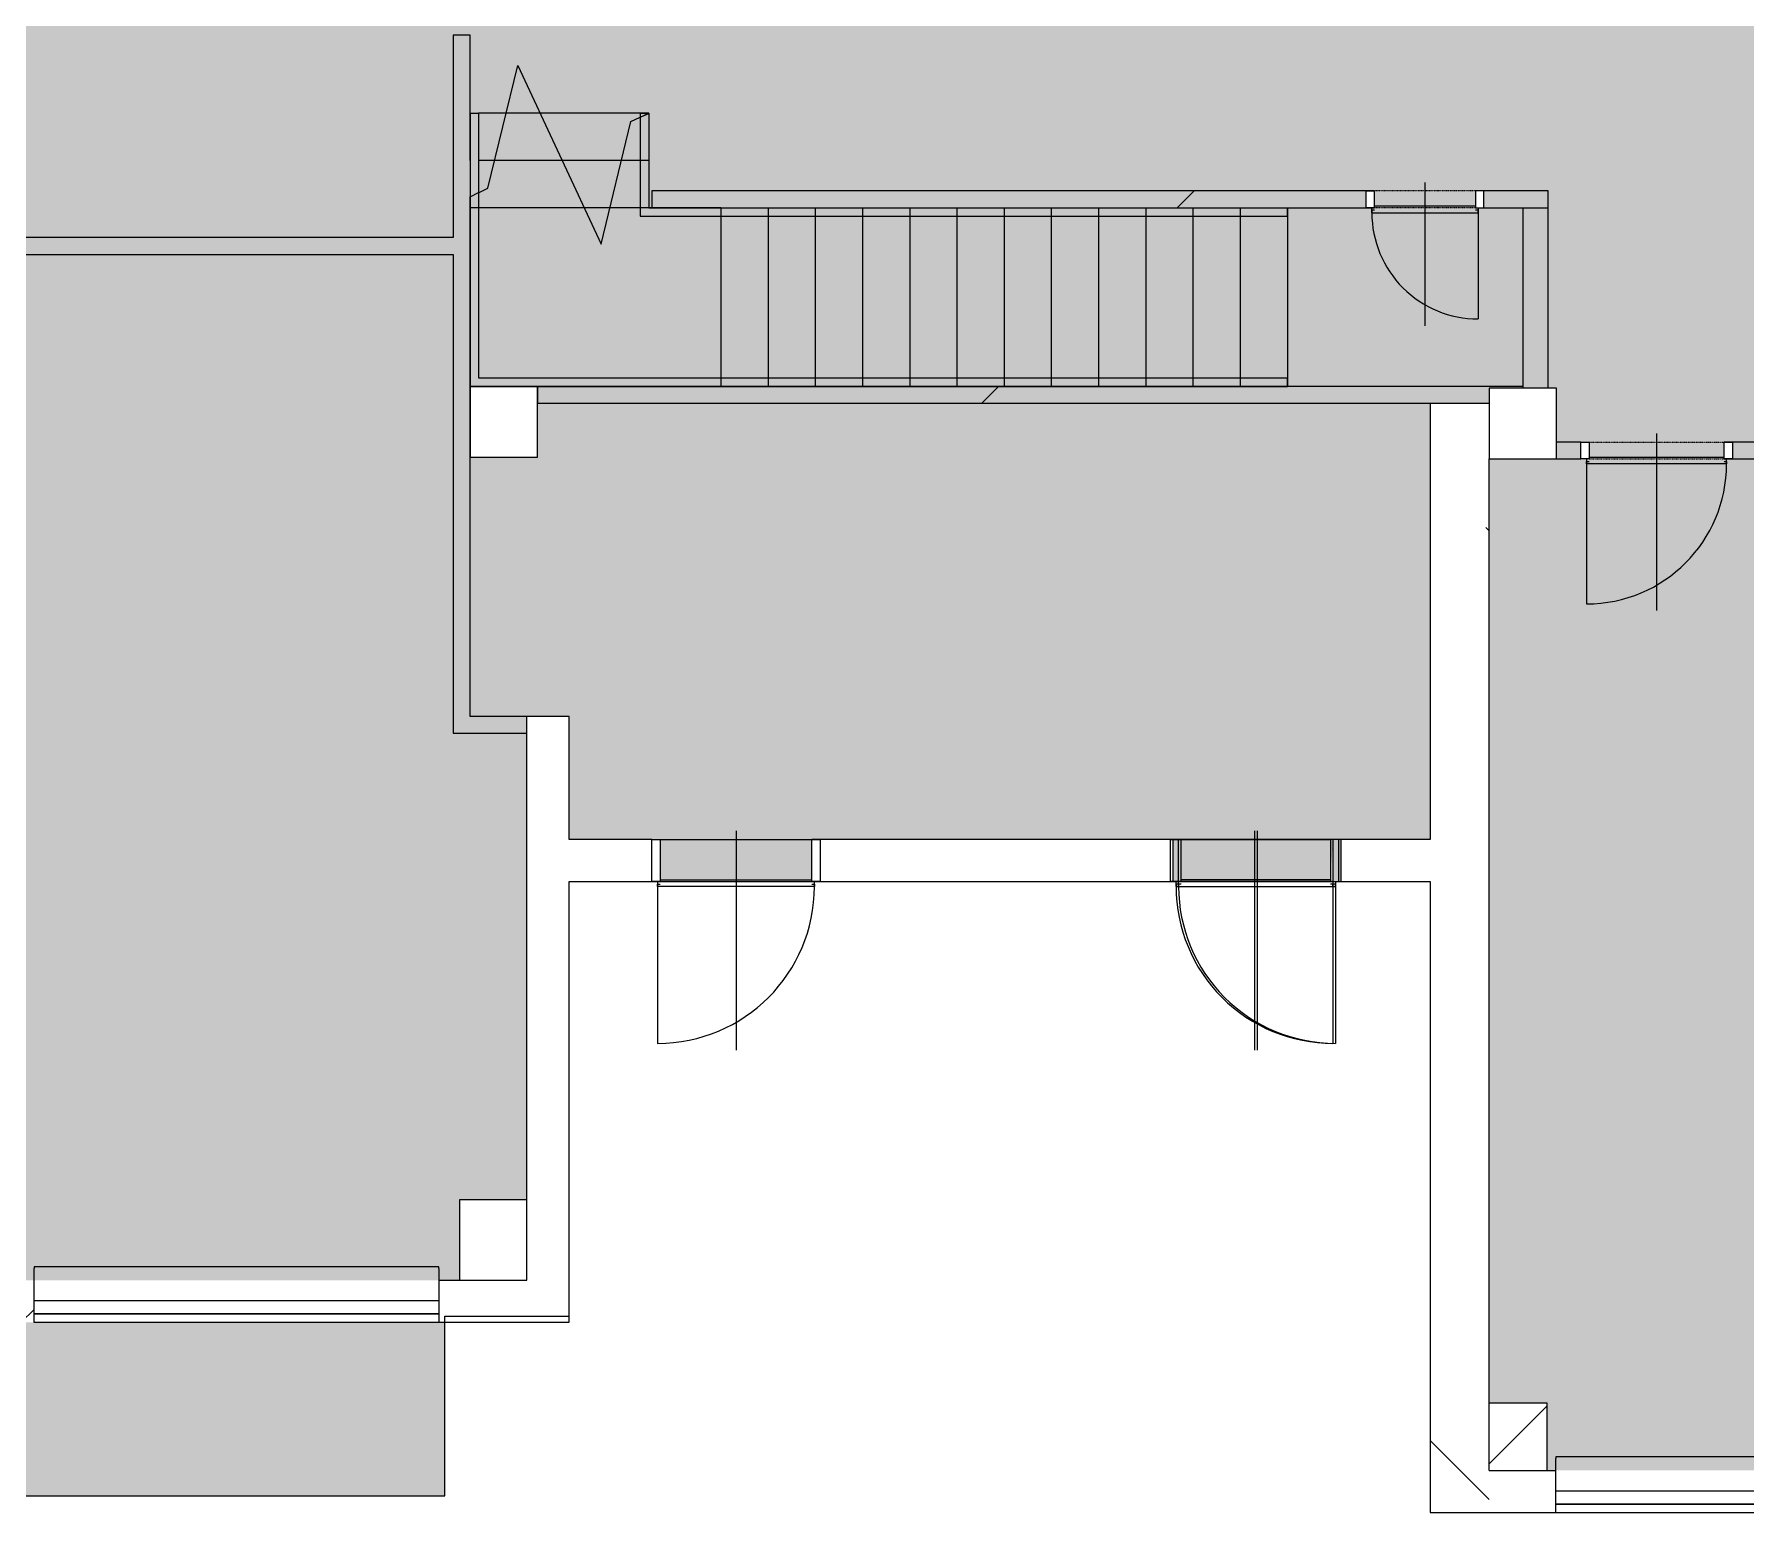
# Model space of a CAD drawing. Header units: millimetres. Extents: x -17526 to 208316, y -45352 to 20466.
# Drawn here: x 14324 to 24475, y -29064 to -20293 of the extents above; entities that cross this region are included whole.
import ezdxf

# ---------------------------------------------------------------- set-up
doc = ezdxf.new("R2010")
doc.units = ezdxf.units.MM
doc.linetypes.add('Čerchovaná se dvěma tečkami', pattern=[2.59, 1, -0.53, 0, -0.53, 0, -0.53])
for name, color, linetype, lineweight in [('A-DETL-GENF', 92, 'Continuous', 9), ('A-DETL-THIN', 151, 'Continuous', 9), ('A-DOOR', 31, 'Continuous', 9), ('A-DOOR-FRAM', 31, 'Continuous', 9), ('A-FLOR-HRAL', 11, 'Continuous', 9), ('A-GENM', 13, 'Continuous', 9), ('A-GLAZ', 151, 'Continuous', 9), ('A-WALL', 113, 'Continuous', 9), ('A-WALL-PATT', 111, 'Continuous', 9), ('S-COLS', 52, 'Continuous', 9), ('S-STRS', 31, 'Continuous', 9), ('S-STRS-MBND', 31, 'Continuous', 9)]:
    doc.layers.add(name, color=color, linetype=linetype, lineweight=lineweight)
pattern_1 = [(45, (0, 0), (-4242.6, 4242.6), [])]

# ---------------------------------------------------------------- blocks, each defined once
blk = doc.blocks.new('OKNO_2k_nadsvetlik - OKNO_2k_nadsvetlik 2400 x 1750-1972492-Mapka _ závislý 13')
at = {"layer": 'A-GLAZ'}
for p, q in [((-1200, 126), (1200, 126)), ((-1200, 75), (-1200, 126)), ((1200, 126), (1200, 75)), ((1200, 75), (-1200, 75)), ((-1200, 75), (1200, 75)), ((-1200, -5), (-1200, 75)), ((1200, 75), (1200, -5)), ((1200, -5), (-1200, -5))]:
    blk.add_line(p, q, dxfattribs=at)
blk = doc.blocks.new('parapet s nosem_vnitní - parapet s nosem_vnitní-1280305-Mapka _ závislý 13')
at = {"layer": 'A-GENM'}
for p, q in [((-1200, -190), (-1200, 0)), ((1200, 0), (1200, -190)), ((-1200, -190), (-1200, -200)), ((-1200, -200), (1200, -200)), ((-1200, -200), (1200, -200)), ((1200, -200), (1200, -190))]:
    blk.add_line(p, q, dxfattribs=at)
blk = doc.blocks.new('OKNO_2k_nadsvetlik - OKNO_2k_nadsvetlik 2400 x 1800-2039437-Mapka _ závislý 13')
at = {"layer": 'A-GLAZ'}
for p, q in [((-1200, 126), (1200, 126)), ((-1200, 75), (-1200, 126)), ((1200, 126), (1200, 75)), ((1200, 75), (-1200, 75)), ((-1200, 75), (1200, 75)), ((-1200, -5), (-1200, 75)), ((1200, 75), (1200, -5)), ((1200, -5), (-1200, -5))]:
    blk.add_line(p, q, dxfattribs=at)
blk = doc.blocks.new('DVERE_1k_oblozka - DD03_01_800x1970_koupelna-1549492-Mapka _ závislý 13')
at = {"layer": 'A-DOOR'}
for p, q in [((0, 103), (0, -947)), ((-450, 53), (-400, 53)), ((-450, -47), (-450, 53)), ((-400, 53), (-400, -47)), ((400, 53), (450, 53)), ((400, -47), (400, 53)), ((450, 53), (450, -47)), ((-400, -47), (-450, -47)), ((-415, -47), (-415, -907)), ((-415, -62), (-400, -62)), ((-415, -77), (-415, -62)), ((415, -77), (-415, -77)), ((-400, -37), (400, -37)), ((305, -77), (-305, -77)), ((450, -47), (400, -47)), ((400, -62), (415, -62)), ((415, -77), (415, -47)), ((415, -62), (415, -77))]:
    blk.add_line(p, q, dxfattribs=at)
at = {"layer": 'A-DOOR', "linetype": 'Čerchovaná se dvěma tečkami'}
for p, q in [((-400, 53), (400, 53)), ((-400, -47), (400, -47))]:
    blk.add_line(p, q, dxfattribs=at)
at = {"layer": 'A-DOOR'}
blk.add_arc((-415, -77), 830, 270, 0, dxfattribs=at)
at = {"layer": 'A-DOOR-FRAM'}
for p, q in [((-450, 53), (-400, 53)), ((-400, 53), (-400, -47)), ((400, -47), (400, 53)), ((450, 53), (400, 53)), ((-400, -47), (-450, -47)), ((400, -47), (450, -47))]:
    blk.add_line(p, q, dxfattribs=at)
blk = doc.blocks.new('DVERE_1k_oblozka - DD03_01_600x1970_koupelna-1549500-Mapka _ závislý 13')
at = {"layer": 'A-DOOR'}
for p, q in [((0, -103), (0, 747)), ((-315, 47), (-315, 707)), ((-300, 47), (-350, 47)), ((-350, 47), (-350, -53)), ((315, 77), (-315, 77)), ((-315, 77), (-315, 62)), ((-315, 62), (-300, 62)), ((-300, -53), (-300, 47)), ((-300, 37), (300, 37)), ((205, 77), (-205, 77)), ((300, 62), (315, 62)), ((350, 47), (300, 47)), ((300, 47), (300, -53)), ((315, 62), (315, 77)), ((315, 77), (315, 47)), ((350, -53), (350, 47)), ((-350, -53), (-300, -53)), ((300, -53), (350, -53))]:
    blk.add_line(p, q, dxfattribs=at)
at = {"layer": 'A-DOOR', "linetype": 'Čerchovaná se dvěma tečkami'}
for p, q in [((-300, 47), (300, 47)), ((-300, -53), (300, -53))]:
    blk.add_line(p, q, dxfattribs=at)
at = {"layer": 'A-DOOR'}
blk.add_arc((-315, 77), 630, 360, 90, dxfattribs=at)
at = {"layer": 'A-DOOR-FRAM'}
for p, q in [((-300, 47), (-350, 47)), ((-300, -53), (-300, 47)), ((300, 47), (300, -53)), ((300, 47), (350, 47)), ((-350, -53), (-300, -53)), ((350, -53), (300, -53))]:
    blk.add_line(p, q, dxfattribs=at)
blk = doc.blocks.new('DVERE_1k_oblozka - DD03_01_900x1970-1570596-Mapka _ závislý 13')
at = {"layer": 'A-DOOR'}
for p, q in [((-500, 128), (-450, 128)), ((-500, -122), (-500, 128)), ((-450, 128), (-450, -122)), ((0, 178), (0, -1122)), ((450, 128), (500, 128)), ((450, -122), (450, 128)), ((500, 128), (500, -122)), ((-450, -122), (-500, -122)), ((-465, -122), (-465, -1082)), ((-465, -137), (-450, -137)), ((-465, -152), (-465, -137)), ((465, -152), (-465, -152)), ((-450, -112), (450, -112)), ((355, -152), (-355, -152)), ((500, -122), (450, -122)), ((450, -137), (465, -137)), ((465, -152), (465, -122)), ((465, -137), (465, -152))]:
    blk.add_line(p, q, dxfattribs=at)
at = {"layer": 'A-DOOR', "linetype": 'Čerchovaná se dvěma tečkami'}
for p, q in [((-450, 128), (450, 128)), ((-450, -122), (450, -122))]:
    blk.add_line(p, q, dxfattribs=at)
at = {"layer": 'A-DOOR'}
blk.add_arc((-465, -152), 930, 270, 0, dxfattribs=at)
at = {"layer": 'A-DOOR-FRAM'}
for p, q in [((-500, 128), (-450, 128)), ((-450, 128), (-450, -122)), ((450, -122), (450, 128)), ((500, 128), (450, 128)), ((-450, -122), (-500, -122)), ((450, -122), (500, -122))]:
    blk.add_line(p, q, dxfattribs=at)
blk = doc.blocks.new('DVERE_1k_oblozka - DD03_01_900x1970-1570682-Mapka _ závislý 13')
at = {"layer": 'A-DOOR'}
h = blk.add_hatch(color=41, dxfattribs=at)
h.paths.add_polyline_path([(-500, 122), (-500, -128), (-450, -128), (-450, 122)])
h.paths.add_polyline_path([(450, 122), (450, -128), (500, -128), (500, 122)])
at = {"layer": 'A-DOOR', "color": 41}
for p, q in [((0, -178), (0, 1122)), ((-465, 122), (-465, 1082)), ((-450, 122), (-500, 122)), ((-500, 122), (-500, -128)), ((-450, -128), (-450, 122)), ((355, 152), (-355, 152)), ((500, 122), (450, 122)), ((450, 122), (450, -128)), ((465, 152), (465, 122)), ((500, -128), (500, 122)), ((-500, -128), (-450, -128)), ((450, -128), (500, -128))]:
    blk.add_line(p, q, dxfattribs=at)
at = {"layer": 'A-DOOR', "color": 40}
for p, q in [((465, 152), (-465, 152)), ((-465, 152), (-465, 137)), ((-465, 137), (-450, 137)), ((-437, 112), (450, 112)), ((450, 137), (465, 137)), ((465, 137), (465, 152))]:
    blk.add_line(p, q, dxfattribs=at)
at = {"layer": 'A-DOOR', "color": 41, "linetype": 'Čerchovaná se dvěma tečkami'}
for p, q in [((-450, 122), (450, 122)), ((-450, -128), (450, -128))]:
    blk.add_line(p, q, dxfattribs=at)
at = {"layer": 'A-DOOR', "color": 41}
blk.add_arc((-465, 152), 930, 360, 90, dxfattribs=at)
at = {"layer": 'A-DOOR-FRAM', "color": 40}
for p, q in [((-450, 122), (-500, 122)), ((-450, -128), (-450, 122)), ((450, 122), (450, -128)), ((450, 122), (500, 122)), ((-500, -128), (-450, -128)), ((500, -128), (450, -128))]:
    blk.add_line(p, q, dxfattribs=at)
blk = doc.blocks.new('Typ horního madla - Horní madlo_Vnitřní_-1833894-Mapka _ závislý 13')
at = {"layer": 'A-FLOR-HRAL'}
for p, q in [((16960, -20763), (16910, -20763)), ((16910, -20763), (16910, -21257)), ((16960, -20763), (16960, -21233)), ((16910, -21257), (16960, -21233)), ((16910, -21257), (16910, -21323)), ((16960, -21233), (16960, -21323)), ((16910, -21323), (16910, -22382)), ((16960, -21323), (16960, -22332)), ((16960, -22332), (18116, -22332)), ((18116, -22332), (21756, -22332)), ((21756, -22332), (21756, -22382)), ((16910, -22382), (18116, -22382)), ((18116, -22382), (21756, -22382))]:
    blk.add_line(p, q, dxfattribs=at)
blk = doc.blocks.new('Typ horního madla - Horní madlo_Vnitřní_-1833909-Mapka _ závislý 13')
at = {"layer": 'A-FLOR-HRAL'}
for p, q in [((17969, -20763), (17919, -20763)), ((17919, -20786), (17969, -20763)), ((17919, -20763), (17919, -20786)), ((17919, -20786), (17919, -21248)), ((17969, -20763), (17969, -21248)), ((17969, -20763), (17969, -20763)), ((17919, -21248), (17919, -21373)), ((17969, -21248), (17969, -21323)), ((17919, -21373), (18116, -21373)), ((17969, -21323), (18116, -21323)), ((18116, -21323), (21756, -21323)), ((18116, -21373), (21756, -21373)), ((21756, -21323), (21756, -21373))]:
    blk.add_line(p, q, dxfattribs=at)
blk = doc.blocks.new('DVERE_1k_oblozka - DD03_01_900x1970-V106-Mapka _ závislý 13')
at = {"layer": 'A-DOOR'}
for p, q in [((0, -178), (0, 1122)), ((-465, 122), (-465, 1082)), ((-450, 122), (-500, 122)), ((-500, 122), (-500, -128)), ((465, 152), (-465, 152)), ((-465, 152), (-465, 137)), ((-465, 137), (-450, 137)), ((-450, -128), (-450, 122)), ((-450, 112), (437, 112)), ((355, 152), (-355, 152)), ((450, 137), (465, 137)), ((500, 122), (450, 122)), ((450, 122), (450, -128)), ((465, 137), (465, 152)), ((465, 152), (465, 122)), ((500, -128), (500, 122)), ((-500, -128), (-450, -128)), ((450, -128), (500, -128))]:
    blk.add_line(p, q, dxfattribs=at)
at = {"layer": 'A-DOOR', "linetype": 'Čerchovaná se dvěma tečkami'}
for p, q in [((-450, 122), (450, 122)), ((-450, -128), (450, -128))]:
    blk.add_line(p, q, dxfattribs=at)
at = {"layer": 'A-DOOR'}
blk.add_arc((-465, 152), 930, 360, 90, dxfattribs=at)
at = {"layer": 'A-DOOR-FRAM'}
for p, q in [((-450, 122), (-500, 122)), ((-450, -128), (-450, 122)), ((450, 122), (450, -128)), ((450, 122), (500, 122)), ((-500, -128), (-450, -128)), ((500, -128), (450, -128))]:
    blk.add_line(p, q, dxfattribs=at)
blk = doc.blocks.new('Betonový pravoúhlý sloup - 400 x 420mm-2270511-Mapka _ závislý 13')
at = {"layer": 'S-COLS'}
h = blk.add_hatch(dxfattribs=at)
h.set_pattern_fill('FP_97', color=256, style=0, pattern_type=2)
h.set_pattern_definition([(45, (-23152, 22603), (-7184.2, 7184.2), []), (45, (-20279, 22603), (-7184.2, 7184.2), []), (45, (-14531, 22603), (-4310.5, 10058), [4064, -2032, 67, -1965])])
h.paths.add_polyline_path([(-200, -210), (200, -210), (200, 210), (-200, 210)])
for p, q in [((200, 210), (-200, 210)), ((-200, 210), (-200, -210)), ((200, -210), (200, 210)), ((-200, -210), (200, -210))]:
    blk.add_line(p, q, dxfattribs=at)

msp = doc.modelspace()

# ---------------------------------------------------------------- hatches: boundary and pattern name
at = {"layer": 'A-DETL-GENF'}
h = msp.add_hatch(color=1, dxfattribs=at)
h.paths.add_polyline_path([(-1285.4, -28962.3), (-1285.4, -27933.8), (-1455.4, -27933.8), (-1455.4, -28962.3)])
h.paths.add_polyline_path([(11369.6, -28962.3), (16759.3, -28962.3), (16759.3, -27933.8), (11369.6, -27933.8), (11369.6, -28335)])
h.paths.add_polyline_path([(-1035.4, -28962.3), (11069.6, -28962.3), (11069.6, -27933.8), (4809.6, -27933.8), (4809.6, -27115.5), (4949.6, -27115.5), (4949.6, -26157.5), (-1205.4, -26157.5), (-1205.4, -27300), (-750.4, -27300), (-750.4, -27933.8), (-1035.4, -27933.8), (-1035.4, -28937.8)])
h.paths.add_polyline_path([(45042.1, -17205.8), (45042.1, -17200.8), (44742.1, -17205.8)])
h.paths.add_polyline_path([(42034.1, -17205.8), (41224.5, -17205.8), (41224.5, -17625.8), (40824.5, -17625.8), (40824.5, -17205.8), (39079.5, -17205.8), (39079.5, -16585.8), (39479.5, -16585.8), (39479.5, -16955.8), (42112.1, -16955.8), (42112.1, -16555.8), (42512.1, -16555.8), (42496, -16980.7), (42354.1, -17200.8), (42034.1, -17200.8)])
h.paths.add_polyline_path([(42354.1, -17205.8), (42354.1, -17520.8), (42034.1, -17520.8), (42034.1, -17205.8), (42112.1, -17205.8)])
h.paths.add_polyline_path([(24503.5, -28812.5), (28848.8, -28812.5), (28848.8, -28417.5), (29248.8, -28417.5), (29248.8, -28812.5), (34843.3, -28812.5), (34843.3, -28514.7), (34943.3, -28514.7), (34943.3, -27156.7), (41263.6, -27156.7), (41263.6, -22765.8), (40848.6, -22765.8), (40848.6, -22732.3), (40759, -22732.3), (40759, -22382.3), (41263.6, -22365.8), (41263.6, -19232.3), (41513.6, -19251.5), (41513.6, -19829.6), (43603.6, -19829.6), (43603.6, -19579.6), (43653.6, -19579.6), (43653.6, -19829.6), (44453.6, -19829.6), (44453.6, -19579.6), (44503.6, -19579.6), (44503.6, -19829.6), (48737.1, -19829.6), (48737.1, -17205.8), (47789.6, -17205.8), (47789.6, -17500.8), (47489.6, -17500.8), (47489.6, -17205.8), (45042.1, -17205.8), (45042.1, -17500.8), (44742.1, -17500.8), (44742.1, -17205.8), (42357.3, -17200.8), (42512.1, -16955.8), (48087.1, -16955.8), (48087.1, -16583.6), (48487.1, -16583.6), (48487.1, -10920.5), (48087.1, -10920.5), (48087.1, -10523.2), (42500.1, -10563.9), (42500.1, -10951), (42082.7, -10951.7), (42080.1, -10563.9), (41929.3, -10561), (41928.1, -10384.9), (40828.1, -10392.4), (40828.1, -10572.4), (38759.3, -10577.1), (38758.2, -10406.4), (38708.1, -10392.4), (38707.7, -10372.1), (37057.9, -10372.1), (37057.7, -10417.9), (37008.2, -10418.2), (37009.4, -10598.2), (33487.1, -10622.1), (33487.1, -11022.1), (33087.1, -11022.1), (33087.1, -16631.1), (33507.1, -16631.1), (33507.1, -17172.1), (33087.1, -17172.1), (33087.1, -17584.7), (29279, -17584.7), (29279, -17934.7), (28779, -17934.7), (28779, -17584.7), (23610.3, -17584.7), (23610.3, -18004.7), (23210.3, -18004.7), (23210.3, -16843.3), (22810.3, -16829.6), (22810.3, -16443.3), (23210.3, -16443.3), (23210.3, -12505.8), (23541.7, -12485.5), (23560.3, -12480.8), (23560.3, -17334.7), (23625.3, -17334.7), (23625.3, -4240.9), (23560.3, -4240.9), (23541.7, -11622.1), (23460.3, -11605.8), (23210.3, -11605.8), (23210.3, -10845.8), (22875.3, -10845.8), (22875.3, -10445.8), (23210.3, -10445.8), (23210.3, -4686.1), (22875.3, -4686.1), (22875.3, -4286.1), (23210.3, -4286.1), (23210.3, -4240.9), (16802.7, -4240.9), (16802.7, -4286.1), (17127.7, -4286.1), (17127.7, -4686.1), (16802.7, -4686.1), (16802.7, -10445.8), (17127.7, -10445.8), (17127.7, -10845.8), (16802.7, -10845.8), (16802.7, -16143.3), (17227.5, -16143.3), (17227.5, -16843.3), (16827.5, -16843.3), (16827.5, -16443.3), (11232.1, -16443.3), (11217.5, -16843.3), (10832.1, -16843.3), (10832.1, -16443.3), (5257.1, -16443.3), (5257.1, -16143.3), (6092.8, -16140.2), (6092.8, -15478.3), (6432.8, -15478.3), (6432.8, -9908.2), (6022.8, -9908.2), (6022.8, -9358.2), (6432.8, -9358.2), (6432.8, -6966.2), (6002.8, -6966.2), (6002.8, -6451.2), (6432.8, -6451.2), (6432.8, -886.8), (5900, -886.8), (5900, -431.8), (447.8, -431.8), (447.8, -871.8), (12.8, -890.9), (12.8, -6443.2), (432.8, -6443.2), (432.8, -6963.2), (12.8, -6963.2), (12.8, -9340.2), (447.8, -9340.2), (447.8, -9908.2), (12.8, -9908.2), (12.8, -14351.8), (-342.2, -14357.8), (-342.2, -15446.9), (-318.2, -15451.8), (-317.2, -15451.8), (467.8, -15451.8), (467.8, -16130), (2760.9, -16130), (2760.9, -15402.4), (3215.9, -15402.4), (3215.9, -16140), (3305.9, -16143.3), (3305.9, -16430), (-790.4, -16430), (-790.4, -16830), (-1205.4, -16830), (-1205.4, -21265), (-790.4, -21265), (-790.4, -21665), (-1205.4, -21665), (-1185.8, -25857.5), (5249.6, -25857.5), (5249.6, -27683.8), (10849.6, -27683.8), (10849.6, -27206.6), (11249.6, -27206.6), (11249.6, -27683.8), (16846.5, -27683.8), (16846.5, -27206.6), (17246.5, -27206.6), (17246.5, -24339.4), (17496.5, -24339.4), (17496.5, -25069.4), (18036.5, -25069.4), (18036.5, -25319.4), (18936.5, -25319.4), (18936.5, -25069.4), (21126.5, -25069.4), (21126.5, -25319.4), (22011.5, -25319.4), (22026.5, -25069.4), (22602.5, -25069.4), (22602.5, -22482.5), (22952.5, -22482.5), (22952.5, -22392.5), (23352.5, -22392.5), (23352.5, -22812.5), (22952.5, -22812.5), (22952.5, -28412.5), (23297.5, -28412.5), (23297.5, -28812.5), (23541.7, -28812.5)])
h.paths.add_polyline_path([(31743.3, -24342.5), (31757.8, -24292.5), (31843.3, -24292.5), (31843.3, -24342.5), (31757.8, -24342.5)])
h.paths.add_polyline_path([(11249.6, -24274.3), (11149.6, -24274.3), (11149.6, -24224.3), (11249.6, -24224.3)])
h.paths.add_polyline_path([(31757.8, -23492.5), (31743.3, -23492.5), (31757.8, -23442.5), (31843.3, -23442.5), (31843.3, -23492.5)])
h.paths.add_polyline_path([(11249.6, -23424.3), (11149.6, -23424.3), (11149.6, -23374.3), (11249.6, -23374.3)])
h.paths.add_polyline_path([(23496.5, -22812.5), (23496.5, -22712.5), (23546.5, -22712.5), (23541.7, -22812.5)])
h.paths.add_polyline_path([(24346.5, -22812.5), (24346.5, -22712.5), (24396.5, -22712.5), (24396.5, -22812.5)])
h.paths.add_polyline_path([(31913.3, -22812.5), (31913.3, -22712.5), (31963.3, -22712.5), (31963.3, -22812.5)])
h.paths.add_polyline_path([(30443.3, -22812.5), (30393.3, -22812.5), (30393.3, -22712.5), (30443.3, -22712.5)])
h.paths.add_polyline_path([(32813.3, -22812.5), (32763.3, -22812.5), (32763.3, -22712.5), (32813.3, -22712.5)])
h.paths.add_polyline_path([(29593.3, -22812.5), (29543.3, -22812.5), (29543.3, -22712.5), (29593.3, -22712.5)])
h.paths.add_polyline_path([(28016.5, -22812.5), (27966.5, -22812.5), (27966.5, -22712.5), (28016.5, -22712.5)])
h.paths.add_polyline_path([(27116.5, -22812.5), (27116.5, -22712.5), (27166.5, -22712.5), (27166.5, -22812.5)])
h.paths.add_polyline_path([(17309.3, -22802.5), (16909.3, -22802.5), (16909.3, -22382.5), (17309.3, -22382.5)])
h.paths.add_polyline_path([(35188.3, -22732.3), (34688.3, -22732.3), (34688.3, -22382.3), (35188.3, -22382.3), (35188.3, -22532.3)])
h.paths.add_polyline_path([(34015.8, -22719.8), (33790.8, -22712.5), (33790.8, -22544.8), (34015.8, -22544.8)])
h.paths.add_polyline_path([(28779, -22712.5), (28779, -22362.5), (29279, -22362.5), (29279, -22712.5)])
h.paths.add_polyline_path([(35422.6, -22532.3), (35422.6, -22382.3), (35472.6, -22382.3), (35472.6, -22532.3)])
h.paths.add_polyline_path([(36322.6, -22532.3), (36272.6, -22532.3), (36272.6, -22382.3), (36322.6, -22382.3)])
h.paths.add_polyline_path([(1999, -22425), (1899, -22425), (1899, -22375), (1999, -22375)])
h.paths.add_polyline_path([(4809.6, -21665), (4809.6, -21265), (5249.6, -21265), (5249.6, -21665), (4949.6, -21665)])
h.paths.add_polyline_path([(9750.8, -21599.6), (9700.8, -21599.6), (9700.8, -21499.6), (9750.8, -21522.4), (9750.8, -21562)])
h.paths.add_polyline_path([(10550.8, -21599.6), (10550.8, -21499.6), (10600.8, -21522.4), (10600.8, -21599.6)])
h.paths.add_polyline_path([(7520.8, -21599.6), (7470.8, -21599.6), (7470.8, -21499.6), (7520.8, -21522.4), (7520.8, -21562)])
h.paths.add_polyline_path([(6670.8, -21599.6), (6620.8, -21599.6), (6620.8, -21499.6), (6670.8, -21522.4)])
h.paths.add_polyline_path([(1899, -21575), (1899, -21525), (1999, -21525), (1999, -21575)])
h.paths.add_polyline_path([(10867.8, -21562), (10867.8, -21212), (11367.8, -21212), (11363.5, -21562), (11149.6, -21562)])
h.paths.add_polyline_path([(3649.6, -21415), (3599.6, -21415), (3599.6, -21265), (3649.6, -21265)])
h.paths.add_polyline_path([(4499.6, -21415), (4449.6, -21415), (4449.6, -21265), (4499.6, -21265)])
h.paths.add_polyline_path([(22922.5, -21322.5), (22872.5, -21322.5), (22872.5, -21222.5), (22922.5, -21222.5)])
h.paths.add_polyline_path([(22222.5, -21322.5), (22222.5, -21222.5), (22272.5, -21222.5), (22272.5, -21322.5)])
h.paths.add_polyline_path([(3305.9, -20900), (3155.9, -20900), (3155.9, -20850), (3305.9, -20850)])
h.paths.add_polyline_path([(32004.6, -20879.4), (31954.6, -20879.2), (31955.2, -20729.2), (32005.2, -20729.2)])
h.paths.add_polyline_path([(31004.6, -20875.6), (31005.2, -20725.4), (31055.2, -20725.4), (31054.6, -20875.6), (31004.6, -20875.4)])
h.paths.add_polyline_path([(28113.7, -20863.9), (28063.7, -20863.7), (28064.3, -20713.7), (28114.3, -20713.9), (28113.7, -20863.7)])
h.paths.add_polyline_path([(27163.7, -20860.1), (27113.7, -20859.9), (27114.3, -20709.9), (27164.3, -20710.1), (27163.7, -20859.9)])
h.paths.add_polyline_path([(25946.1, -20705.3), (25646.1, -20704.1), (25646.1, -19936.3), (25946.1, -19936.3), (25946.1, -20036.3)])
h.paths.add_polyline_path([(24783.4, -20237.4), (24733.5, -20235.7), (24737, -20135.8), (24786.9, -20137.5), (24783.5, -20235.7)])
h.paths.add_polyline_path([(23933.9, -20207.8), (23884, -20206), (23887.5, -20106.1), (23937.4, -20107.8), (23934, -20206)])
h.paths.add_polyline_path([(3305.9, -20050), (3155.9, -20050), (3155.9, -20000), (3305.9, -20000)])
h.paths.add_polyline_path([(7770, -19675.3), (7769.4, -19525.3), (7819.4, -19525.3), (7820, -19675.1)])
h.paths.add_polyline_path([(8620, -19672.1), (8619.4, -19522.1), (8669.4, -19525.1), (8670, -19671.9)])
h.paths.add_polyline_path([(11985.8, -19659.3), (11985.8, -19509.3), (12035.2, -19509.2), (12035.2, -19659.2)])
h.paths.add_polyline_path([(12835.8, -19656.1), (12835.8, -19506.1), (12885.2, -19505.9), (12885.2, -19655.9)])
h.paths.add_polyline_path([(13835.3, -19543.3), (13535.3, -19543.3), (13535.3, -19143.3), (13835.3, -19143.3), (13835.3, -19503.5)])
h.paths.add_polyline_path([(20731.5, -19336.3), (20731.5, -19286.3), (20831.5, -19286.3), (20831.5, -19336.3)])
h.paths.add_polyline_path([(40953.6, -19232.3), (40903.6, -19232.3), (40903.6, -19132.3), (40953.6, -19132.3)])
h.paths.add_polyline_path([(40103.6, -19232.3), (40053.6, -19232.3), (40053.6, -19132.3), (40103.6, -19132.3)])
h.paths.add_polyline_path([(17057.2, -19013.3), (17007.2, -19013.3), (17007.2, -18913.3), (17057.2, -18913.3)])
h.paths.add_polyline_path([(17907.2, -19013.3), (17857.2, -19013.3), (17857.2, -18913.3), (17907.2, -18913.3)])
h.paths.add_polyline_path([(15325.5, -19013.3), (15285.3, -19013.3), (15285.3, -18913.3), (15335.3, -18913.3), (15335.3, -19013.3)])
h.paths.add_polyline_path([(16035.3, -19013.3), (16035.3, -18913.3), (16085.3, -18913.3), (16085.3, -19013.3)])
h.paths.add_polyline_path([(23026.1, -18846.3), (23026.1, -18746.3), (23076.1, -18746.3), (23076.1, -18846.3)])
h.paths.add_polyline_path([(22376.1, -18846.3), (22376.1, -18746.3), (22426.1, -18746.3), (22426.1, -18846.3)])
h.paths.add_polyline_path([(20831.5, -18686.3), (20731.5, -18686.3), (20731.5, -18636.3), (20831.5, -18636.3)])
h.paths.add_polyline_path([(21500.3, -18186.3), (21200.3, -18186.3), (21200.3, -16779.6), (21500.3, -16779.6), (21500.3, -18116.1)])
h.paths.add_polyline_path([(34805.2, -17972.1), (34805.2, -17272.1), (35215.2, -17272.1), (35215.2, -17972.1), (35053.7, -17972.1)])
h.paths.add_polyline_path([(34715.2, -17272.1), (34715.2, -17172.1), (34765.2, -17172.1), (34765.2, -17272.1)])
h.paths.add_polyline_path([(33915.2, -17272.1), (33865.2, -17272.1), (33865.2, -17172.1), (33915.2, -17172.1)])
h.paths.add_polyline_path([(47489.6, -17205.8), (47796.3, -17200.8), (47789.6, -17200.8), (47489.6, -17200.8)])
h.paths.add_polyline_path([(4822.1, -16843.3), (4822.1, -16143.3), (5172.1, -16143.3), (5157.1, -16843.3), (5055.4, -16843.3)])
h.paths.add_polyline_path([(-317.2, -16140), (-318.2, -16130), (-318.2, -16140)])
h.paths.add_polyline_path([(19529.4, -15761.9), (19529.4, -15711.9), (19629.4, -15711.9), (19629.4, -15761.9)])
h.paths.add_polyline_path([(21856.9, -15761.9), (21856.9, -15711.9), (21956.9, -15711.9), (21956.9, -15761.9)])
h.paths.add_polyline_path([(3215.8, -15384.9), (3215.9, -15334.9), (3315.8, -15334.9), (3315.8, -15384.9), (3215.9, -15384.9)])
h.paths.add_polyline_path([(19529.4, -15111.9), (19529.4, -15061.9), (19629.4, -15061.9), (19629.4, -15111.9)])
h.paths.add_polyline_path([(21856.9, -15111.9), (21856.9, -15061.9), (21956.9, -15061.9), (21956.9, -15111.9)])
h.paths.add_polyline_path([(19529.4, -14851.9), (19529.4, -14801.9), (19629.4, -14801.9), (19629.4, -14851.9)])
h.paths.add_polyline_path([(21956.9, -14750.1), (21856.9, -14750.1), (21856.9, -14700.1), (21956.9, -14709.8)])
h.paths.add_polyline_path([(3315.8, -14534.9), (3215.8, -14534.9), (3215.8, -14484.9), (3315.8, -14484.9)])
h.paths.add_polyline_path([(19629.4, -14201.9), (19529.4, -14201.9), (19529.4, -14151.9), (19629.4, -14151.9)])
h.paths.add_polyline_path([(21956.9, -14100.1), (21856.9, -14100.1), (21856.9, -14050.1), (21956.9, -14050.1)])
h.paths.add_polyline_path([(38929.5, -13752.1), (38929.5, -13702.1), (39079.5, -13702.1), (39079.5, -13752.1)])
h.paths.add_polyline_path([(39079.5, -12902.1), (38929.5, -12902.1), (38929.5, -12852.1), (39079.5, -12852.1)])
h.paths.add_polyline_path([(39199.5, -12689.7), (39199.5, -12589.7), (39249.1, -12589.4), (39249.1, -12689.4)])
h.paths.add_polyline_path([(39849.5, -12686.6), (39849.1, -12586.6), (39899.1, -12586.6), (39899.5, -12686.3)])
h.paths.add_polyline_path([(42413.9, -12047.2), (42413.4, -11997.2), (42513.4, -11997.2), (42500.1, -12046.4)])
h.paths.add_polyline_path([(20027.1, -11479.2), (19977.1, -11479.2), (19977.1, -11379.2), (20027.1, -11379.2)])
h.paths.add_polyline_path([(20877.1, -11479.2), (20827.1, -11479.2), (20827.1, -11379.2), (20877.1, -11379.2)])
h.paths.add_polyline_path([(42406, -11197.2), (42413.4, -11147.2), (42505.5, -11147.2), (42500.1, -11196.4), (42413.4, -11197.2)])
h.paths.add_polyline_path([(4612.8, -11177.1), (4612.8, -11127.1), (4712.6, -11126.7), (4709.8, -11176.7)])
h.paths.add_polyline_path([(39479.5, -10977.1), (39079.5, -10977.1), (39079.5, -10577.1), (39479.5, -10584.2)])
h.paths.add_polyline_path([(4610, -10327.1), (4610, -10277.1), (4709.8, -10276.7), (4709.8, -10326.7)])
h.paths.add_polyline_path([(4595.8, -6045), (4595.8, -5995), (4695.6, -5994.7), (4695.6, -6044.7)])
h.paths.add_polyline_path([(4593, -5195), (4593, -5145), (4692.8, -5144.7), (4692.8, -5194.7)])
h.paths.add_polyline_path([(4942.8, -3625), (4892.8, -3625), (4892.8, -3525), (4942.8, -3525)])
h.paths.add_polyline_path([(5792.8, -3625), (5742.8, -3625), (5742.8, -3525), (5792.8, -3525)])
at = {"layer": 'A-WALL-PATT'}
h = msp.add_hatch(dxfattribs=at)
h.set_pattern_fill('FP_4', color=256, style=0, pattern_type=2)
h.set_pattern_definition(pattern_1)
h.paths.add_polyline_path([(23302.5, -21322.5), (23302.5, -21222.5), (22922.5, -21222.5), (22922.5, -21322.5), (23152.5, -21322.5)])
h.paths.add_polyline_path([(22222.5, -21322.5), (22222.5, -21222.5), (17987.5, -21222.5), (17987.5, -21322.5), (19433.6, -21322.5)])
h = msp.add_hatch(dxfattribs=at)
h.set_pattern_fill('FP_4', color=256, style=0, pattern_type=2)
h.set_pattern_definition(pattern_1)
h.paths.add_polyline_path([(5249.6, -21599.6), (6620.8, -21599.6), (6620.8, -21499.6), (5249.6, -21522.4)])
h.paths.add_polyline_path([(14149.6, -21599.6), (16809.3, -21599.6), (16809.3, -21499.6), (11367.8, -21522.4), (11367.8, -21562), (10867.8, -21562), (10867.8, -21499.6), (10600.8, -21522.4), (10600.8, -21599.6), (14049.6, -21599.6)])
h.paths.add_polyline_path([(9700.8, -21599.6), (9700.8, -21499.6), (7520.8, -21522.4), (7520.8, -21599.6), (8349.6, -21599.6)])
h = msp.add_hatch(dxfattribs=at)
h.set_pattern_fill('FP_4', color=256, style=0, pattern_type=2)
h.set_pattern_definition(pattern_1)
h.paths.add_polyline_path([(22952.5, -22482.5), (22952.5, -22392.5), (17309.3, -22382.5), (17309.3, -22482.5), (22602.5, -22482.5)])
h = msp.add_hatch(dxfattribs=at)
h.set_pattern_fill('FP_18', color=256, angle=45, style=0, pattern_type=2)
h.set_pattern_definition([(315, (22602.5, -28646), (5747, 5747), []), (270, (25294.6, -37804), (5747.4, -5747.4), [1016, -10478.7]), (315, (25295, -38820), (5747.4, 5747.4), [1016, -7112]), (360, (26013, -39538.6), (5747.4, 5747.4), [1016, -10478.7]), (45, (27029, -39538.6), (-5747.4, 5747.4), [1016, -7112]), (270, (27747.5, -37804), (5747.4, -5747.4), [1016, -10478.7]), (315, (27029, -37086), (5747.4, 5747.4), [1016, -7112]), (360, (26013, -37086), (5747.4, 5747.4), [1016, -10478.7]), (45, (25295, -37804), (-5747.4, 5747.4), [1016, -7112]), (315, (28676, -40467), (5747.4, 5747.4), [2032, -6096])])
h.paths.add_polyline_path([(22952.5, -29062.5), (22952.5, -22482.5), (22602.5, -22482.5), (22602.5, -29062.5)])
h = msp.add_hatch(dxfattribs=at)
h.set_pattern_fill('FP_4', color=256, style=0, pattern_type=2)
h.set_pattern_definition(pattern_1)
h.paths.add_polyline_path([(31913.3, -22812.5), (31913.3, -22712.5), (30443.3, -22712.5), (30443.3, -22812.5), (31843.3, -22812.5)])
h.paths.add_polyline_path([(23496.5, -22812.5), (23496.5, -22712.5), (23352.5, -22712.5), (23352.5, -22812.5)])
h.paths.add_polyline_path([(33790.8, -22812.5), (34818.3, -22812.5), (34818.3, -22732.3), (32813.3, -22712.5), (32813.3, -22812.5)])
h.paths.add_polyline_path([(24396.5, -22812.5), (27116.5, -22812.5), (27116.5, -22712.5), (24396.5, -22712.5)])
h.paths.add_polyline_path([(29543.3, -22812.5), (29543.3, -22712.5), (28016.5, -22712.5), (28016.5, -22812.5), (29279, -22812.5)])
h = msp.add_hatch(dxfattribs=at)
h.set_pattern_fill('FP_15', color=256, angle=45, style=0, pattern_type=2)
h.set_pattern_definition([(315, (17246.5, -28885), (5747, 5747), []), (270, (19938.6, -38043), (5747.4, -5747.4), [1016, -10478.7]), (315, (19939, -39059), (5747.4, 5747.4), [1016, -7112]), (360, (20657, -39777.6), (5747.4, 5747.4), [1016, -10478.7]), (45, (21673, -39778), (-5747.4, 5747.4), [1016, -7112]), (270, (22391.4, -38043), (5747.4, -5747.4), [1016, -10478.7]), (315, (21673, -37325), (5747.4, 5747.4), [1016, -7112]), (360, (20657, -37325), (5747.4, 5747.4), [1016, -10478.7]), (45, (19939, -38043), (-5747.4, 5747.4), [1016, -7112]), (315, (23320, -40706.5), (5747.4, 5747.4), [2032, -6096])])
h.paths.add_polyline_path([(17246.5, -27683.8), (17496.5, -27683.8), (17496.5, -24339.4), (17246.5, -24339.4), (17246.5, -26064.1)])
h = msp.add_hatch(dxfattribs=at)
h.set_pattern_fill('FP_39', color=256, angle=45, style=0, pattern_type=2)
h.set_pattern_definition([(45, (22923, -25319), (-5747, 5747), []), (360, (32081, -22627), (5747.4, 5747.4), [1016, -10478.7]), (45, (33097, -22627), (-5747.4, 5747.4), [1016, -7112]), (90, (33815.5, -21909), (-5747.4, 5747.4), [1016, -10478.7]), (135, (33815.5, -20893), (-5747.4, -5747.4), [1016, -7112]), (360, (32081, -20174.4), (5747.4, 5747.4), [1016, -10478.7]), (45, (31363, -20893), (-5747.4, 5747.4), [1016, -7112]), (90, (31362.7, -21909), (-5747.4, 5747.4), [1016, -10478.7]), (135, (32081, -22627), (-5747.4, -5747.4), [1016, -7112]), (45, (34744, -19245.5), (-5747.4, 5747.4), [2032, -6096])])
h.paths.add_polyline_path([(22076.5, -25319.4), (22602.5, -25319.4), (22602.5, -25069.4), (22076.5, -25069.4)])
h.paths.add_polyline_path([(17986.5, -25319.4), (17986.5, -25069.4), (17496.5, -25069.4), (17496.5, -25319.4)])
h.paths.add_polyline_path([(19433.6, -25319.4), (21061.5, -25319.4), (21061.5, -25069.4), (18986.5, -25069.4), (18986.5, -25319.4)])
h = msp.add_hatch(dxfattribs=at)
h.set_pattern_fill('FP_9', color=256, angle=45, style=0, pattern_type=2)
h.set_pattern_definition([(45, (0, 0), (-7184.2, 7184.2), []), (45, (2874, -3e-12), (-7184.2, 7184.2), []), (45, (8621, -7e-12), (-4310.5, 10058), [4064, -2032, 67.1, -1964.9])])
h.paths.add_polyline_path([(16846.5, -27683.8), (17246.5, -27683.8), (17246.5, -27206.6), (16846.5, -27206.6)])
h = msp.add_hatch(dxfattribs=at)
h.set_pattern_fill('FP_13', color=256, angle=45, style=0, pattern_type=2)
h.set_pattern_definition([(45, (14247, -27934), (-5747, 5747), []), (3e-13, (23404.6, -25241.7), (5747.4, 5747.4), [1016, -10478.7]), (45, (24421, -25242), (-5747.4, 5747.4), [1016, -7112]), (90, (25139, -24523), (-5747.4, 5747.4), [1016, -10478.7]), (135, (25139, -23507), (-5747.4, -5747.4), [1016, -7112]), (3e-13, (23404.6, -22789), (5747.4, 5747.4), [1016, -10478.7]), (45, (22686, -23507), (-5747.4, 5747.4), [1016, -7112]), (90, (22686, -24523), (-5747.4, 5747.4), [1016, -10478.7]), (135, (23405, -25242), (-5747.4, -5747.4), [1016, -7112]), (45, (26068, -21860), (-5747.4, 5747.4), [2032, -6096])])
h.paths.add_polyline_path([(11069.6, -27933.8), (11369.6, -27933.8), (11369.6, -27683.8), (10772.4, -27683.8), (10772.4, -27933.8), (10849.6, -27933.8)])
h.paths.add_polyline_path([(17496.5, -27933.8), (17496.5, -27683.8), (16724.2, -27683.8), (16724.2, -27933.8), (17246.5, -27933.8)])
h.paths.add_polyline_path([(5249.6, -27933.8), (5372.4, -27923.6), (5372.4, -27683.8), (5249.6, -27683.8), (5249.6, -27883.8)])
h.paths.add_polyline_path([(7772.4, -27933.8), (8372.4, -27933.8), (8349.6, -27683.8), (7772.4, -27683.8), (7772.4, -27883.8)])
h.paths.add_polyline_path([(14324.2, -27933.8), (14324.2, -27683.8), (13769.6, -27683.8), (13769.6, -27933.8), (14149.6, -27933.8)])
h = msp.add_hatch(dxfattribs=at)
h.set_pattern_fill('FP_43', color=256, angle=45, style=0, pattern_type=2)
h.set_pattern_definition([(45, (0, 0), (-7184.2, 7184.2), []), (45, (2874, -3e-12), (-7184.2, 7184.2), []), (45, (8621, -8e-12), (-4310.5, 10058), [4064, -2032, 67.1, -1964.9])])
h.paths.add_polyline_path([(22952.5, -28412.5), (22952.5, -28812.5), (23297.5, -28812.5), (23297.5, -28412.5)])
h = msp.add_hatch(dxfattribs=at)
h.set_pattern_fill('FP_42', color=256, angle=45, style=0, pattern_type=2)
h.set_pattern_definition([(45, (31771.6, -29062.5), (-5747, 5747), []), (360, (40929.5, -26370.4), (5747.4, 5747.4), [1016, -10478.7]), (45, (41945.5, -26370), (-5747.4, 5747.4), [1016, -7112]), (90, (42664, -25652), (-5747.4, 5747.4), [1016, -10478.7]), (135, (42664, -24636), (-5747.4, -5747.4), [1016, -7112]), (360, (40929.5, -23917.5), (5747.4, 5747.4), [1016, -10478.7]), (45, (40211, -24636), (-5747.4, 5747.4), [1016, -7112]), (90, (40211, -25652), (-5747.4, 5747.4), [1016, -10478.7]), (135, (40929.5, -26370), (-5747.4, -5747.4), [1016, -7112]), (45, (43593, -22989), (-5747.4, 5747.4), [2032, -6096])])
h.paths.add_polyline_path([(23297.5, -29062.5), (23348.8, -29062.5), (23348.8, -28812.5), (22952.5, -28812.5), (22952.5, -29062.5)])
h.paths.add_polyline_path([(34843.3, -29062.5), (34843.3, -28812.5), (34678.8, -28812.5), (34678.8, -29062.5)])
h.paths.add_polyline_path([(28848.8, -29062.5), (29278.8, -29062.5), (29278.8, -28812.5), (28738.8, -28812.5), (28738.8, -29062.5)])
h.paths.add_polyline_path([(31678.8, -29062.5), (32278.8, -29062.5), (32278.8, -28812.5), (31678.8, -28827), (31678.8, -29012.5)])
h.paths.add_polyline_path([(25748.8, -29062.5), (26338.8, -29062.5), (26338.8, -28812.5), (25748.8, -28812.5), (25748.8, -29012.5)])
at = {"layer": 'S-COLS'}
h = msp.add_hatch(dxfattribs=at)
h.set_pattern_fill('FP_61', color=256, style=0, pattern_type=2)
h.set_pattern_definition([(45, (0, 0), (-7184.2, 7184.2), []), (45, (2874, 0), (-7184.2, 7184.2), []), (45, (8621, 0), (-4310.5, 10058), [4064, -2032, 67, -1965])])
h.paths.add_polyline_path([(16909.3, -22802.5), (17309.3, -22802.5), (17309.3, -22382.5), (16909.3, -22382.5)])

# ---------------------------------------------------------------- linework, layer by layer
at = {"layer": 'A-DETL-THIN'}
for p, q in [((17496.5, -27896.6), (17496.5, -25319.4)), ((17496.5, -25319.4), (22602.5, -25319.4)), ((22602.5, -25319.4), (22602.5, -29062.5)), ((16759.3, -28962.3), (16759.3, -27896.6)), ((16759.3, -27896.6), (17496.5, -27896.6)), ((-1455.4, -28962.3), (16759.3, -28962.3)), ((22602.5, -29062.5), (35193.3, -29062.5))]:
    msp.add_line(p, q, dxfattribs=at)
at = {"layer": 'A-WALL'}
for p, q in [((16909.3, -20299.4), (16809.3, -20299.4)), ((16809.3, -20299.4), (16809.3, -21499.6)), ((16909.3, -21042.5), (16909.3, -20299.4)), ((16909.3, -24339.4), (16909.3, -21256.8)), ((22222.5, -21222.5), (17987.5, -21222.5)), ((17987.5, -21222.5), (17987.5, -21322.5)), ((23302.5, -21222.5), (22922.5, -21222.5)), ((23302.5, -22392.5), (23302.5, -21222.5)), ((17987.5, -21322.5), (22222.5, -21322.5)), ((22922.5, -21322.5), (23302.5, -21322.5)), ((23152.5, -21322.5), (23152.5, -22392.5)), ((16809.3, -21499.6), (11367.8, -21499.6)), ((14149.6, -21599.6), (16809.3, -21599.6)), ((16809.3, -21599.6), (16809.3, -24439.4)), ((23152.5, -22382.5), (17309.3, -22382.5)), ((17309.3, -22382.5), (17309.3, -22482.5)), ((17309.3, -22482.5), (22952.5, -22482.5)), ((22602.5, -22482.5), (22602.5, -25069.4)), ((23496.5, -22712.5), (23352.5, -22712.5)), ((27116.5, -22712.5), (24396.5, -22712.5)), ((22952.5, -28812.5), (22952.5, -22812.5)), ((23352.5, -22812.5), (23496.5, -22812.5)), ((24396.5, -22812.5), (26046.5, -22812.5)), ((17496.5, -24339.4), (16909.3, -24339.4)), ((17246.5, -27683.8), (17246.5, -24339.4)), ((17496.5, -25069.4), (17496.5, -24339.4)), ((16809.3, -24439.4), (17246.5, -24439.4)), ((17986.5, -25069.4), (17496.5, -25069.4)), ((18036.5, -25069.4), (18936.5, -25069.4)), ((21061.5, -25069.4), (18986.5, -25069.4)), ((21126.5, -25069.4), (22011.5, -25069.4)), ((22602.5, -25069.4), (22076.5, -25069.4)), ((17496.5, -27933.8), (17496.5, -25319.4)), ((17496.5, -25319.4), (17986.5, -25319.4)), ((18986.5, -25319.4), (21061.5, -25319.4)), ((22076.5, -25319.4), (22602.5, -25319.4)), ((22602.5, -25319.4), (22602.5, -29062.5)), ((17246.5, -27206.6), (16846.5, -27206.6)), ((16846.5, -27206.6), (16846.5, -27683.8)), ((16724.2, -27683.8), (17246.5, -27683.8)), ((16724.2, -27933.8), (17496.5, -27933.8)), ((23297.5, -28412.5), (22952.5, -28412.5)), ((23297.5, -28812.5), (23297.5, -28412.5)), ((22952.5, -28812.5), (23348.8, -28812.5)), ((22602.5, -29062.5), (23348.8, -29062.5))]:
    msp.add_line(p, q, dxfattribs=at)
at = {"layer": 'S-COLS'}
for p, q in [((17309.3, -22382.5), (16909.3, -22382.5)), ((16909.3, -22382.5), (16909.3, -22802.5)), ((17309.3, -22802.5), (17309.3, -22382.5)), ((16909.3, -22802.5), (17309.3, -22802.5))]:
    msp.add_line(p, q, dxfattribs=at)
at = {"layer": 'S-STRS'}
for p, q in [((17123.5, -20762.5), (16959.7, -20762.5)), ((17123.5, -20762.5), (16959.7, -20762.5)), ((17969.3, -20762.5), (17324.1, -20762.5)), ((17969.3, -20762.5), (17324.1, -20762.5)), ((16909.3, -21042.5), (16909.3, -21256.8)), ((17055.4, -21042.5), (16959.7, -21042.5)), ((17055.4, -21042.5), (16959.7, -21042.5)), ((17807.3, -21042.5), (17454.7, -21042.5)), ((17807.3, -21042.5), (17454.7, -21042.5)), ((17739.3, -21322.5), (17585.2, -21322.5)), ((17739.3, -21322.5), (17585.2, -21322.5))]:
    msp.add_line(p, q, dxfattribs=at)
at = {"layer": 'S-STRS-MBND'}
for p, q in [((17015.3, -21207.4), (17192.2, -20479.6)), ((17192.2, -20479.6), (17686.5, -21539.6)), ((17324.1, -20762.5), (17123.5, -20762.5)), ((17324.1, -20762.5), (17123.5, -20762.5)), ((17863.3, -20811.9), (17969.3, -20762.5)), ((17969.3, -20762.5), (17969.3, -21322.5)), ((17686.5, -21539.6), (17863.3, -20811.9)), ((17454.7, -21042.5), (17055.4, -21042.5)), ((17454.7, -21042.5), (17055.4, -21042.5)), ((17969.3, -21042.5), (17807.3, -21042.5)), ((17969.3, -21042.5), (17807.3, -21042.5)), ((16959.7, -21233.3), (17015.3, -21207.4)), ((16909.3, -21256.8), (16909.3, -21322.5)), ((16909.3, -21322.5), (16909.3, -22382.5)), ((17585.2, -21322.5), (16909.3, -21322.5)), ((17585.2, -21322.5), (16909.3, -21322.5)), ((17969.3, -21322.5), (17739.3, -21322.5)), ((17969.3, -21322.5), (17739.3, -21322.5)), ((18396.5, -21322.5), (17969.3, -21322.5)), ((18396.5, -21322.5), (18396.5, -22382.5)), ((18396.5, -21322.5), (21756.5, -21322.5)), ((18396.5, -21322.5), (18396.5, -22382.5)), ((18676.5, -21322.5), (18676.5, -22382.5)), ((18676.5, -21322.5), (18676.5, -22382.5)), ((18956.5, -21322.5), (18956.5, -22382.5)), ((18956.5, -21322.5), (18956.5, -22382.5)), ((19236.5, -21322.5), (19236.5, -22382.5)), ((19236.5, -21322.5), (19236.5, -22382.5)), ((19516.5, -21322.5), (19516.5, -22382.5)), ((19516.5, -21322.5), (19516.5, -22382.5)), ((19796.5, -21322.5), (19796.5, -22382.5)), ((19796.5, -21322.5), (19796.5, -22382.5)), ((20076.5, -21322.5), (20076.5, -22382.5)), ((20076.5, -21322.5), (20076.5, -22382.5)), ((20356.5, -21322.5), (20356.5, -22382.5)), ((20356.5, -21322.5), (20356.5, -22382.5)), ((20636.5, -21322.5), (20636.5, -22382.5)), ((20636.5, -21322.5), (20636.5, -22382.5)), ((20916.5, -21322.5), (20916.5, -22382.5)), ((20916.5, -21322.5), (20916.5, -22382.5)), ((21196.5, -21322.5), (21196.5, -22382.5)), ((21196.5, -21322.5), (21196.5, -22382.5)), ((21476.5, -21322.5), (21476.5, -22382.5)), ((21476.5, -21322.5), (21476.5, -22382.5)), ((21756.5, -21322.5), (21756.5, -22382.5)), ((16909.3, -22382.5), (18396.5, -22382.5)), ((18396.5, -22382.5), (21756.5, -22382.5))]:
    msp.add_line(p, q, dxfattribs=at)

# ---------------------------------------------------------------- block references
at = {"layer": 'A-DOOR', "rotation": 180}
for name, p in [('DVERE_1k_oblozka - DD03_01_600x1970_koupelna-1549500-Mapka _ závislý 13', (22572.5, -21275.4)), ('DVERE_1k_oblozka - DD03_01_900x1970-V106-Mapka _ závislý 13', (21561.5, -25197.2))]:
    msp.add_blockref(name, p, dxfattribs=at)
at = {"layer": 'A-DOOR'}
for name, p in [('DVERE_1k_oblozka - DD03_01_800x1970_koupelna-1549492-Mapka _ závislý 13', (23946.5, -22765.4)), ('DVERE_1k_oblozka - DD03_01_900x1970-1570596-Mapka _ závislý 13', (18486.5, -25197.2))]:
    msp.add_blockref(name, p, dxfattribs=at)
at = {"layer": 'A-DOOR', "color": 41, "rotation": 180}
msp.add_blockref('DVERE_1k_oblozka - DD03_01_900x1970-1570682-Mapka _ závislý 13', (21576.5, -25197.2), dxfattribs=at)
at = {"layer": 'A-FLOR-HRAL'}
for name in ['Typ horního madla - Horní madlo_Vnitřní_-1833894-Mapka _ závislý 13', 'Typ horního madla - Horní madlo_Vnitřní_-1833909-Mapka _ závislý 13']:
    msp.add_blockref(name, (0, 0), dxfattribs=at)
at = {"layer": 'A-GENM', "rotation": 180}
for p in [(15524.2, -27803.8), (24548.8, -28932.5)]:
    msp.add_blockref('parapet s nosem_vnitní - parapet s nosem_vnitní-1280305-Mapka _ závislý 13', p, dxfattribs=at)
at = {"layer": 'A-GLAZ', "rotation": 180}
for name, p in [('OKNO_2k_nadsvetlik - OKNO_2k_nadsvetlik 2400 x 1800-2039437-Mapka _ závislý 13', (15524.2, -27808.8)), ('OKNO_2k_nadsvetlik - OKNO_2k_nadsvetlik 2400 x 1750-1972492-Mapka _ závislý 13', (24548.8, -28937.5))]:
    msp.add_blockref(name, p, dxfattribs=at)
at = {"layer": 'S-COLS'}
msp.add_blockref('Betonový pravoúhlý sloup - 400 x 420mm-2270511-Mapka _ závislý 13', (23152.5, -22602.5), dxfattribs=at)

doc.saveas('drawing.dxf')
